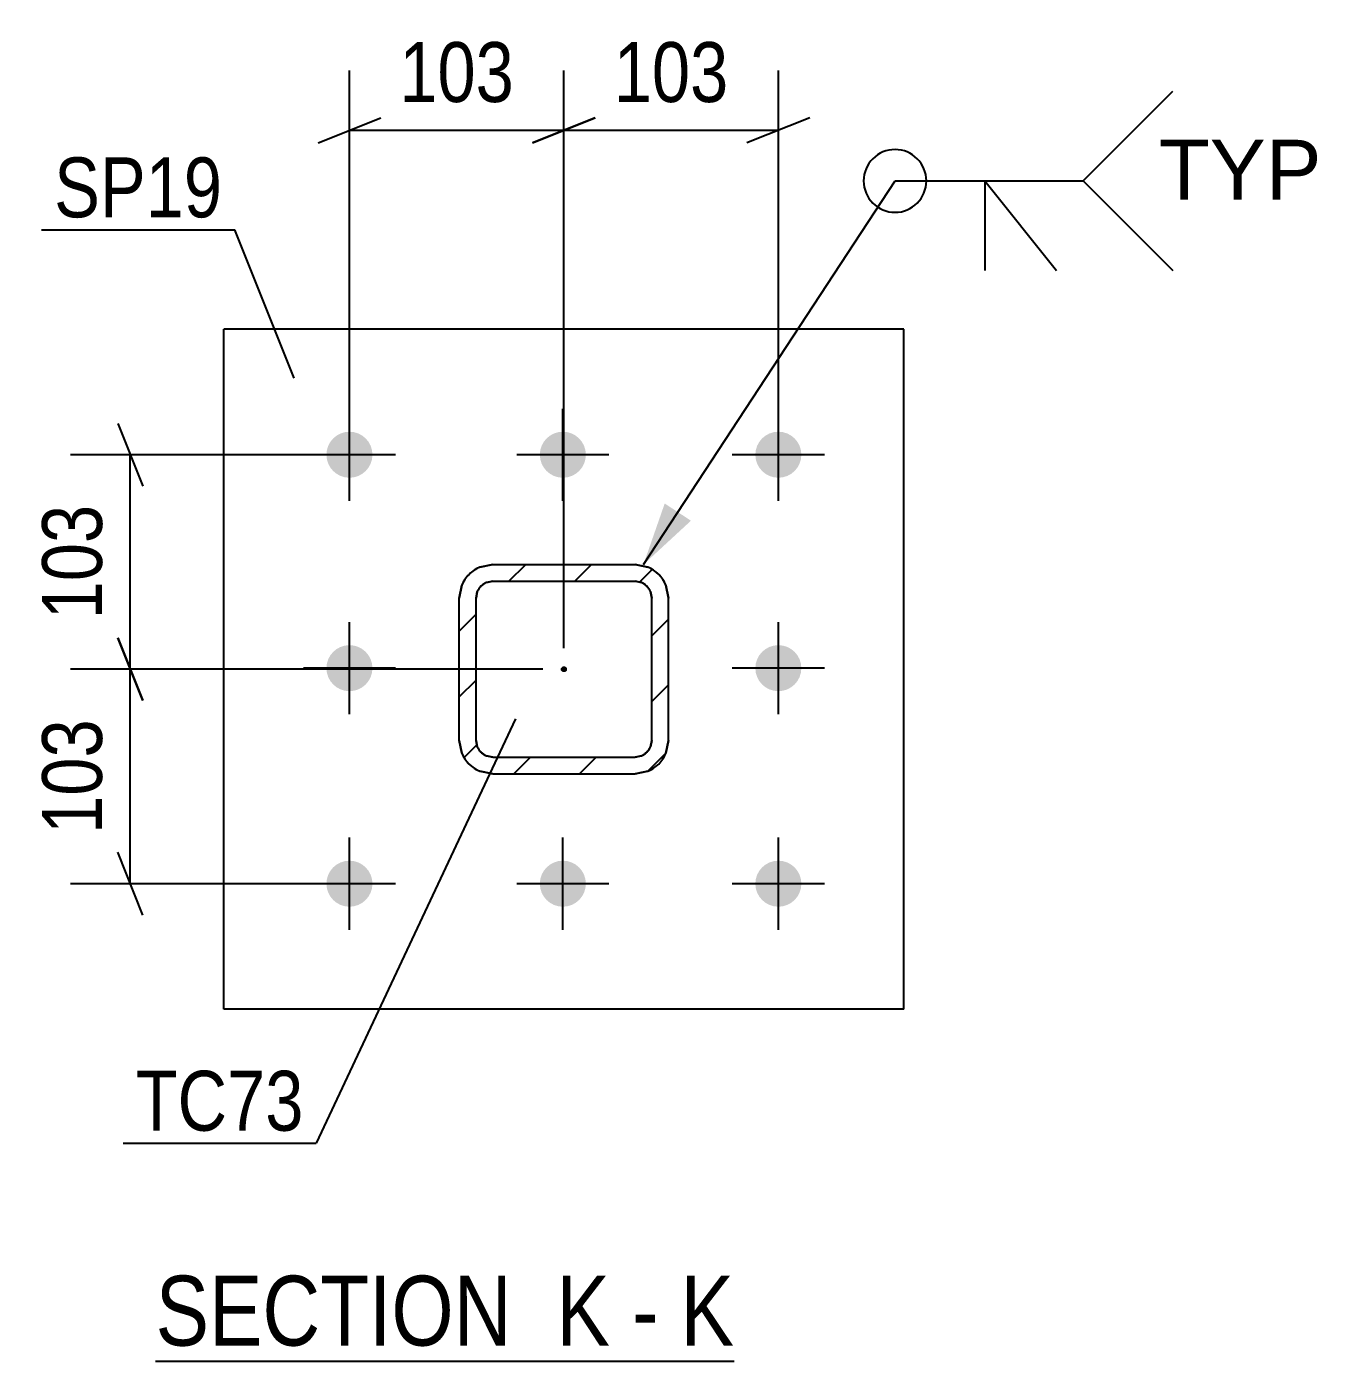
# Model space of a CAD drawing. Header units: millimetres. Extents: x 0 to 1189, y 0 to 841.
# Drawn here: x 268.5 to 330.4, y 259.3 to 323.1 of the extents above; entities that cross this region are included whole.
import ezdxf

# ---------------------------------------------------------------- set-up
doc = ezdxf.new("R2010")
doc.units = ezdxf.units.MM
doc.linetypes.add('DXK_LINE_DOT2', pattern=[3.9198, 1.9599, -1.9599])
doc.linetypes.add('DXK_LINE_DOT3', pattern=[5.9187, 2.979, -0.9799, 0.9799, -0.9799])
doc.styles.add('Arial', font='ARIAL.TTF', dxfattribs={"height": 0.2})
doc.styles.add('Arial Narrow', font='ARIALN.TTF', dxfattribs={"height": 0.2})

# ---------------------------------------------------------------- blocks, each defined once
blk = doc.blocks.new('Unknown-761551702-21 - 1955')
at = {"color": 6, "linetype": 'Continuous'}
blk.add_line((274.7, 259.282), (302.346, 259.282), dxfattribs=at)
at = {"color": 0, "linetype": 'Continuous'}
for points in [[(292.808, 260.032), (292.808, 263.532), (274.7, 263.532), (274.7, 260.032)], [(296.415, 260.032), (296.415, 263.532), (293.858, 263.532), (293.858, 260.032)], [(298.74, 260.032), (298.74, 263.532), (297.465, 263.532), (297.465, 260.032)], [(302.346, 260.032), (302.346, 263.532), (299.79, 263.532), (299.79, 260.032)]]:
    blk.add_wipeout(points, dxfattribs=at)
at = {"color": 7, "linetype": 'Continuous', "style": 'Arial Narrow'}
for s, height, p in [('SECTION ', 3.3405, (274.7, 260.032)), ('K', 3.34, (293.858, 260.032)), ('K', 3.34, (299.79, 260.032)), ('-', 3.34, (297.465, 260.032))]:
    blk.add_text(s, height=height, dxfattribs=at).set_placement(p)
blk = doc.blocks.new('Part-761551702-2089 - 1955')
at = {"linetype": 'Continuous'}
h = blk.add_hatch(dxfattribs=at)
h.set_pattern_fill('', scale=0.7, style=0, pattern_type=0)
h.set_pattern_definition([(45, (298.2256, 287.4773), (-1.57154, 1.57154), [])])
h.paths.add_polyline_path([(297.613, 287.356), (298.226, 287.477), (298.745, 287.824), (299.092, 288.343), (299.213, 288.956), (299.213, 295.756), (299.092, 296.368), (298.745, 296.887), (298.226, 297.234), (297.613, 297.356), (290.813, 297.356), (290.201, 297.234), (289.682, 296.887), (289.335, 296.368), (289.213, 295.756), (289.213, 288.956), (289.335, 288.343), (289.682, 287.824), (290.201, 287.477), (290.813, 287.356)])
h.paths.add_polyline_path([(290.813, 288.156), (290.507, 288.216), (290.248, 288.39), (290.074, 288.649), (290.013, 288.956), (290.013, 295.756), (290.074, 296.062), (290.248, 296.321), (290.507, 296.495), (290.813, 296.556), (297.613, 296.556), (297.919, 296.495), (298.179, 296.321), (298.352, 296.062), (298.413, 295.756), (298.413, 288.956), (298.352, 288.649), (298.179, 288.39), (297.919, 288.216), (297.613, 288.156)])
blk.add_hatch(color=30, dxfattribs=at).paths.add_polyline_path([(294.213, 292.256, -1), (294.213, 292.456, -1)])
at = {"color": 7, "linetype": 'DXK_LINE_DOT2'}
for p, q in [((290.201, 297.234), (290.813, 297.356)), ((290.813, 297.356), (297.613, 297.356)), ((297.613, 297.356), (298.226, 297.234)), ((289.213, 295.756), (289.335, 296.368)), ((290.074, 296.062), (290.013, 295.756)), ((290.813, 296.556), (290.507, 296.495)), ((290.813, 296.556), (297.613, 296.556)), ((297.919, 296.495), (297.613, 296.556)), ((298.413, 295.756), (298.352, 296.062)), ((299.092, 296.368), (299.213, 295.756)), ((289.213, 288.956), (289.213, 295.756)), ((290.013, 288.956), (290.013, 295.756)), ((298.413, 288.956), (298.413, 295.756)), ((299.213, 288.956), (299.213, 295.756)), ((289.335, 288.343), (289.213, 288.956)), ((290.013, 288.956), (290.074, 288.649)), ((298.352, 288.649), (298.413, 288.956)), ((299.213, 288.956), (299.092, 288.343)), ((290.507, 288.216), (290.813, 288.156)), ((290.813, 288.156), (297.613, 288.156)), ((297.613, 288.156), (297.919, 288.216)), ((290.813, 287.356), (290.201, 287.477)), ((290.813, 287.356), (297.613, 287.356)), ((298.226, 287.477), (297.613, 287.356))]:
    blk.add_line(p, q, dxfattribs=at)
at = {"color": 2, "linetype": 'Continuous'}
for p, q in [((290.813, 297.356), (290.201, 297.234)), ((290.813, 297.356), (297.613, 297.356)), ((298.226, 297.234), (297.613, 297.356)), ((289.335, 296.368), (289.213, 295.756)), ((290.013, 295.756), (290.074, 296.062)), ((290.507, 296.495), (290.813, 296.556)), ((290.813, 296.556), (297.613, 296.556)), ((297.613, 296.556), (297.919, 296.495)), ((298.352, 296.062), (298.413, 295.756)), ((299.213, 295.756), (299.092, 296.368)), ((289.213, 288.956), (289.213, 295.756)), ((290.013, 288.956), (290.013, 295.756)), ((298.413, 288.956), (298.413, 295.756)), ((299.213, 288.956), (299.213, 295.756)), ((289.213, 288.956), (289.335, 288.343)), ((290.074, 288.649), (290.013, 288.956)), ((298.413, 288.956), (298.352, 288.649)), ((299.092, 288.343), (299.213, 288.956)), ((290.813, 288.156), (290.507, 288.216)), ((290.813, 288.156), (297.613, 288.156)), ((297.919, 288.216), (297.613, 288.156)), ((290.201, 287.477), (290.813, 287.356)), ((290.813, 287.356), (297.613, 287.356)), ((297.613, 287.356), (298.226, 287.477))]:
    blk.add_line(p, q, dxfattribs=at)
at = {"color": 7, "linetype": 'DXK_LINE_DOT3'}
blk.add_line((294.213, 292.356), (294.213, 292.356), dxfattribs=at)
at = {"color": 30, "linetype": 'DXK_LINE_DOT3'}
blk.add_line((294.213, 292.356), (294.213, 292.356), dxfattribs=at)
at = {"color": 30, "linetype": 'Continuous'}
blk.add_circle((294.213, 292.356), 0.1, dxfattribs=at)
at = {"color": 7, "linetype": 'DXK_LINE_DOT2'}
for centre, radius, start, end in [((290.813, 295.756), 1.6, 112.5, 157.5), ((297.613, 295.756), 1.6, 22.5, 67.5), ((290.813, 295.756), 0.8, 112.5, 157.5), ((297.613, 295.756), 0.8, 22.5, 67.5), ((290.813, 288.956), 1.6, 202.5, 247.5), ((290.813, 288.956), 0.8, 202.5, 247.5), ((297.613, 288.956), 0.8, 292.5, 337.5), ((297.613, 288.956), 1.6, 292.5, 337.5)]:
    blk.add_arc(centre, radius, start, end, dxfattribs=at)
at = {"color": 2, "linetype": 'Continuous'}
for centre, radius, start, end in [((290.813, 295.756), 1.6, 112.5, 157.5), ((297.613, 295.756), 1.6, 22.5, 67.5), ((290.813, 295.756), 0.8, 112.5, 157.5), ((297.613, 295.756), 0.8, 22.5, 67.5), ((290.813, 288.956), 1.6, 202.5, 247.5), ((290.813, 288.956), 0.8, 202.5, 247.5), ((297.613, 288.956), 0.8, 292.5, 337.5), ((297.613, 288.956), 1.6, 292.5, 337.5)]:
    blk.add_arc(centre, radius, start, end, dxfattribs=at)
blk = doc.blocks.new('Part-761551702-2065 - 1955')
at = {"color": 2, "linetype": 'Continuous'}
for p, q in [((310.463, 308.606), (277.963, 308.606)), ((277.963, 276.106), (277.963, 308.606)), ((310.463, 276.106), (310.463, 308.606)), ((310.463, 276.106), (277.963, 276.106))]:
    blk.add_line(p, q, dxfattribs=at)
blk = doc.blocks.new('Bolt-761551702-2012 - 1955')
at = {"linetype": 'Continuous'}
for points in [[(283.963, 301.506, -1), (283.963, 303.706, -1)], [(294.163, 301.506, -1), (294.163, 303.706, -1)], [(304.463, 301.506, -1), (304.463, 303.706, -1)], [(283.963, 291.306, -1), (283.963, 293.506, -1)], [(304.463, 291.306, -1), (304.463, 293.506, -1)], [(283.963, 281.006, -1), (283.963, 283.206, -1)], [(294.163, 281.006, -1), (294.163, 283.206, -1)], [(304.463, 281.006, -1), (304.463, 283.206, -1)]]:
    blk.add_hatch(color=1, dxfattribs=at).paths.add_polyline_path(points)
at = {"color": 1, "linetype": 'Continuous'}
for p, q in [((283.963, 300.406), (283.963, 304.806)), ((294.163, 300.406), (294.163, 304.806)), ((304.463, 300.406), (304.463, 304.806)), ((286.163, 302.606), (281.763, 302.606)), ((296.363, 302.606), (291.963, 302.606)), ((306.663, 302.606), (302.263, 302.606)), ((283.963, 290.206), (283.963, 294.606)), ((304.463, 290.206), (304.463, 294.606)), ((286.163, 292.406), (281.763, 292.406)), ((306.663, 292.406), (302.263, 292.406)), ((283.963, 279.906), (283.963, 284.306)), ((294.163, 279.906), (294.163, 284.306)), ((304.463, 279.906), (304.463, 284.306)), ((286.163, 282.106), (281.763, 282.106)), ((296.363, 282.106), (291.963, 282.106)), ((306.663, 282.106), (302.263, 282.106))]:
    blk.add_line(p, q, dxfattribs=at)
blk = doc.blocks.new('StraightDimension-761551702-19743 - 1955')
at = {"color": 7, "linetype": 'Continuous'}
for p, q in [((294.213, 293.356), (294.213, 320.961)), ((304.463, 303.606), (304.463, 320.961)), ((292.713, 317.511), (295.713, 318.711)), ((305.963, 318.711), (302.963, 317.511)), ((294.213, 318.111), (304.463, 318.111))]:
    blk.add_line(p, q, dxfattribs=at)
at = {"color": 0}
blk.add_wipeout([(302.681, 318.861), (302.681, 323.061), (295.996, 323.061), (295.996, 318.861)], dxfattribs=at)
at = {"color": 3, "style": 'Arial Narrow'}
blk.add_text('103', height=2.8633, dxfattribs=at).set_placement((296.596, 319.461))
blk = doc.blocks.new('StraightDimension-761551702-19744 - 1955')
at = {"color": 7, "linetype": 'Continuous'}
for p, q in [((283.963, 303.606), (283.963, 320.961)), ((294.213, 293.356), (294.213, 320.961)), ((282.463, 317.511), (285.463, 318.711)), ((295.713, 318.711), (292.713, 317.511)), ((283.963, 318.111), (294.213, 318.111))]:
    blk.add_line(p, q, dxfattribs=at)
at = {"color": 0}
blk.add_wipeout([(292.431, 318.861), (292.431, 323.061), (285.746, 323.061), (285.746, 318.861)], dxfattribs=at)
at = {"color": 3, "style": 'Arial Narrow'}
blk.add_text('103', height=2.8633, dxfattribs=at).set_placement((286.346, 319.461))
blk = doc.blocks.new('StraightDimension-761551702-19764 - 1955')
at = {"color": 7, "linetype": 'Continuous'}
for p, q in [((272.887, 304.106), (274.087, 301.106)), ((282.963, 302.606), (270.637, 302.606)), ((273.487, 292.356), (273.487, 302.606)), ((274.087, 290.856), (272.887, 293.856)), ((293.213, 292.356), (270.637, 292.356))]:
    blk.add_line(p, q, dxfattribs=at)
at = {"color": 0}
blk.add_wipeout([(272.737, 300.823), (268.537, 300.823), (268.537, 294.138), (272.737, 294.138)], dxfattribs=at)
at = {"color": 3, "style": 'Arial Narrow'}
blk.add_text('103', height=2.8633, rotation=90.00021, dxfattribs=at).set_placement((272.137, 294.738))
blk = doc.blocks.new('StraightDimension-761551702-19765 - 1955')
at = {"color": 7, "linetype": 'Continuous'}
for p, q in [((272.887, 293.856), (274.087, 290.856)), ((293.213, 292.356), (270.637, 292.356)), ((273.487, 282.106), (273.487, 292.356)), ((274.087, 280.606), (272.887, 283.606)), ((282.963, 282.106), (270.637, 282.106))]:
    blk.add_line(p, q, dxfattribs=at)
at = {"color": 0}
blk.add_wipeout([(272.737, 290.573), (268.537, 290.573), (268.537, 283.888), (272.737, 283.888)], dxfattribs=at)
at = {"color": 3, "style": 'Arial Narrow'}
blk.add_text('103', height=2.8633, rotation=90.00021, dxfattribs=at).set_placement((272.137, 284.488))
blk = doc.blocks.new('WeldMark-761551702-2205 - 1955')
at = {"linetype": 'Continuous'}
blk.add_hatch(color=30, dxfattribs=at).paths.add_polyline_path([(300.286, 299.453), (298.013, 297.356), (299.031, 300.275)])
at = {"color": 30, "linetype": 'Continuous'}
for p, q in [((298.013, 297.356), (310.039, 315.691)), ((310.039, 315.691), (319.039, 315.691))]:
    blk.add_line(p, q, dxfattribs=at)
at = {"color": 3, "linetype": 'Continuous'}
for q in [(317.753, 311.405), (314.324, 311.405)]:
    blk.add_line((314.324, 315.691), q, dxfattribs=at)
for start, end in [(90, 270), (270, 90)]:
    blk.add_arc((310.039, 315.691), 1.5, start, end, dxfattribs=at)
at = {"color": 0, "linetype": 'Continuous'}
blk.add_wipeout([(330.414, 314.791), (330.414, 317.791), (322.639, 317.791), (322.639, 314.791)], dxfattribs=at)
blk.add_wipeout([(330.414, 314.791), (330.414, 317.791), (322.639, 317.791), (322.639, 314.791)], dxfattribs=at)
at = {"color": 3, "linetype": 'Continuous'}
for q in [(323.324, 319.976), (323.324, 311.405)]:
    blk.add_line((319.039, 315.691), q, dxfattribs=at)
at = {"color": 3, "linetype": 'Continuous', "style": 'Arial'}
blk.add_text('TYP', height=2.8652, dxfattribs=at).set_placement((322.639, 314.791))
blk = doc.blocks.new('Mark-761551702-2085 - 1955')
at = {"color": 30, "linetype": 'Continuous'}
for p in [(291.901, 289.98), (273.144, 269.702)]:
    blk.add_line(p, (282.38, 269.702), dxfattribs=at)
at = {"color": 0}
blk.add_wipeout([(281.78, 270.302), (281.78, 273.302), (273.744, 273.302), (273.744, 270.302)], dxfattribs=at)
blk.add_wipeout([(281.78, 270.302), (281.78, 273.302), (273.744, 273.302), (273.744, 270.302)], dxfattribs=at)
at = {"color": 3, "style": 'Arial Narrow'}
blk.add_text('TC73', height=2.8633, dxfattribs=at).set_placement((273.744, 270.302))
blk = doc.blocks.new('Mark-761551702-2061 - 1955')
at = {"color": 30, "linetype": 'Continuous'}
for p in [(269.25, 313.351), (281.324, 306.266)]:
    blk.add_line(p, (278.489, 313.351), dxfattribs=at)
at = {"color": 0}
blk.add_wipeout([(277.889, 313.951), (277.889, 316.951), (269.85, 316.951), (269.85, 313.951)], dxfattribs=at)
blk.add_wipeout([(277.889, 313.951), (277.889, 316.951), (269.85, 316.951), (269.85, 313.951)], dxfattribs=at)
at = {"color": 3, "style": 'Arial Narrow'}
blk.add_text('SP19', height=2.8633, dxfattribs=at).set_placement((269.85, 313.951))

msp = doc.modelspace()

# ---------------------------------------------------------------- block references
for name in ['Part-761551702-2065 - 1955', 'Bolt-761551702-2012 - 1955', 'Part-761551702-2089 - 1955', 'Unknown-761551702-21 - 1955']:
    msp.add_blockref(name, (0, 0))

# ---------------------------------------------------------------- next in the draw order: block references
for name in ['StraightDimension-761551702-19743 - 1955', 'Mark-761551702-2061 - 1955']:
    msp.add_blockref(name, (0, 0))

# ---------------------------------------------------------------- next in the draw order: block references
for name in ['StraightDimension-761551702-19744 - 1955', 'WeldMark-761551702-2205 - 1955']:
    msp.add_blockref(name, (0, 0))

# ---------------------------------------------------------------- next in the draw order: block references
msp.add_blockref('StraightDimension-761551702-19764 - 1955', (0, 0))

# ---------------------------------------------------------------- next in the draw order: block references
msp.add_blockref('StraightDimension-761551702-19765 - 1955', (0, 0))

# ---------------------------------------------------------------- next in the draw order: block references
msp.add_blockref('Mark-761551702-2085 - 1955', (0, 0))

doc.saveas('drawing.dxf')
